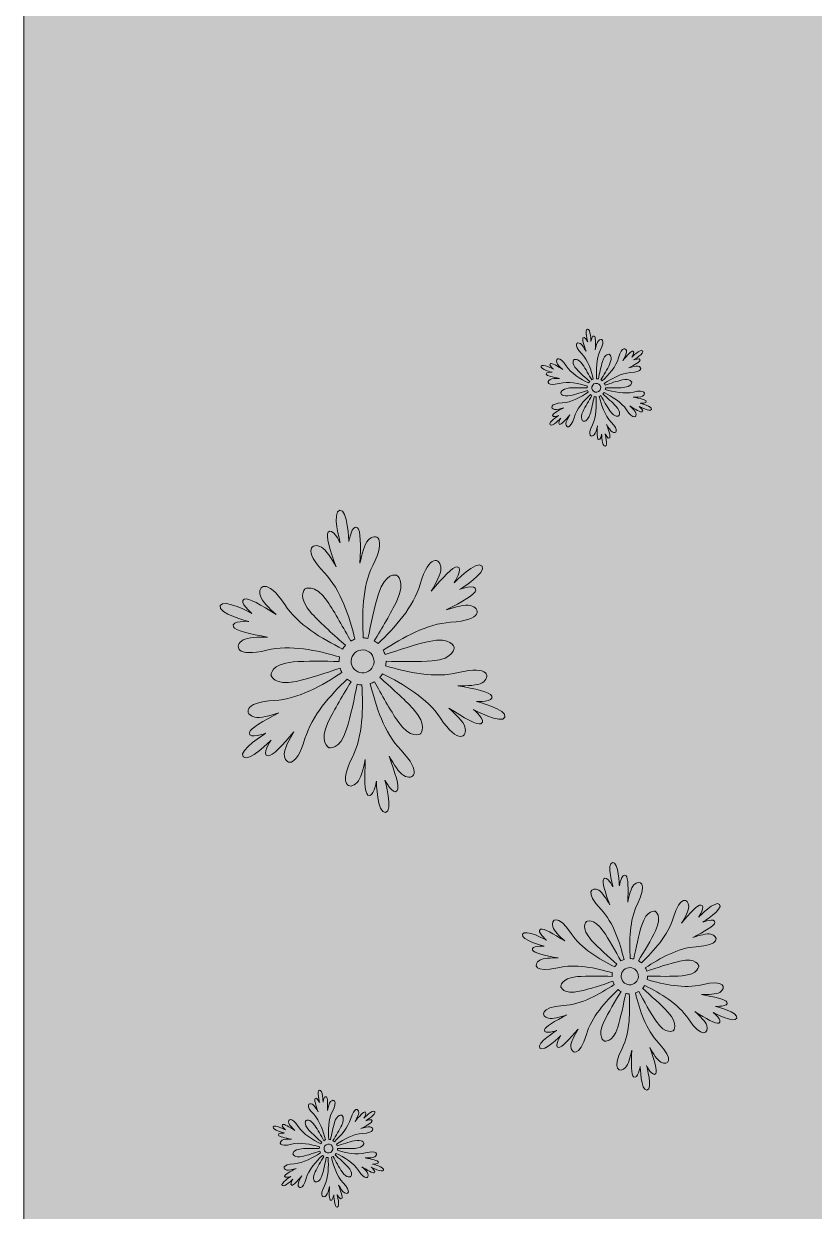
# Model space of a CAD drawing. Header units: millimetres. Extents: x 29 to 185, y -116 to -16.
# Drawn here: x 116.88 to 138.52, y -76.27 to -43.75 of the extents above; entities that cross this region are included whole.
import ezdxf

# ---------------------------------------------------------------- set-up
doc = ezdxf.new("R2010")
doc.units = ezdxf.units.MM
doc.header["$MEASUREMENT"] = 0
doc.layers.add('engraving', color=7, linetype='Continuous')
doc.layers.add('Layer 1', color=7, linetype='Continuous')

msp = doc.modelspace()

# ---------------------------------------------------------------- hatches: boundary and pattern name
at = {"layer": 'Layer 1'}
h = msp.add_hatch(color=2, dxfattribs=at)
h.dxf.hatch_style = 2
edge = h.paths.add_edge_path()
edge.add_spline(control_points=[(184.995, -30.63), (184.995, -30.63), (159.253, -30.63), (159.253, -30.63), (159.253, -30.63), (156.598, -30.558), (156.598, -30.558), (155.932, -28.837), (154.323, -27.578), (152.409, -27.432), (153.914, -26.317), (154.893, -24.534), (154.893, -22.517), (154.893, -19.136), (152.153, -16.396), (148.773, -16.396), (145.392, -16.396), (142.652, -19.136), (142.652, -22.517), (142.652, -24.534), (143.632, -26.317), (145.137, -27.432), (143.223, -27.578), (141.614, -28.837), (140.947, -30.558), (140.947, -30.558), (137.059, -30.63), (137.059, -30.63), (137.059, -30.63), (116.876, -30.63), (116.876, -30.63), (116.876, -30.63), (116.876, -115.779), (116.876, -115.779), (116.876, -115.779), (141.541, -115.779), (141.541, -115.779), (141.541, -115.779), (141.541, -85.477), (141.541, -85.477), (141.541, -85.477), (157.161, -115.779), (157.161, -115.779), (157.161, -115.779), (184.995, -115.779), (184.995, -115.779), (184.995, -115.779), (163.033, -73.145), (163.033, -73.145), (163.033, -73.145), (184.995, -30.63), (184.995, -30.63)], knot_values=[0, 0, 0, 0, 1, 1, 1, 2, 2, 2, 3, 3, 3, 4, 4, 4, 5, 5, 5, 6, 6, 6, 7, 7, 7, 8, 8, 8, 9, 9, 9, 10, 10, 10, 11, 11, 11, 12, 12, 12, 13, 13, 13, 14, 14, 14, 15, 15, 15, 16, 16, 16, 17, 17, 17, 17], degree=3, periodic=1)
edge = h.paths.add_edge_path()
edge.add_spline(control_points=[(144.965, -22.517), (144.965, -20.417), (146.673, -18.709), (148.773, -18.709), (150.872, -18.709), (152.58, -20.417), (152.58, -22.517), (152.58, -24.616), (150.872, -26.324), (148.773, -26.324), (146.673, -26.324), (144.965, -24.616), (144.965, -22.517)], knot_values=[0, 0, 0, 0, 1, 1, 1, 2, 2, 2, 3, 3, 3, 4, 4, 4, 4], degree=3, periodic=1)
h.paths.add_polyline_path([(141.541, -35.49), (154.655, -35.49), (141.541, -60.931)])

# ---------------------------------------------------------------- linework, layer by layer
at = {"layer": 'engraving', "lineweight": 0}
for points, knots in [([(133.76, -54.145), (133.76, -54.145), (133.951, -54.155), (133.923, -54.088), (133.905, -54.046), (133.746, -54.011), (133.563, -53.979), (133.662, -53.98), (133.771, -53.977), (133.82, -53.948), (133.918, -53.89), (133.899, -53.757), (133.568, -53.84), (133.323, -53.901), (133.033, -53.836), (132.798, -53.768), (132.801, -53.752), (132.802, -53.735), (132.802, -53.719), (132.95, -53.723), (133.153, -53.726), (133.29, -53.715), (133.529, -53.696), (133.524, -53.574), (133.524, -53.574), (133.524, -53.574), (133.493, -53.456), (133.259, -53.508), (133.125, -53.538), (132.932, -53.601), (132.792, -53.649), (132.787, -53.633), (132.781, -53.618), (132.773, -53.603), (132.977, -53.468), (133.235, -53.321), (133.487, -53.307), (133.828, -53.288), (133.807, -53.155), (133.696, -53.129), (133.641, -53.116), (133.535, -53.145), (133.441, -53.176), (133.607, -53.09), (133.748, -53.009), (133.753, -52.964), (133.76, -52.893), (133.581, -52.958), (133.581, -52.958), (133.581, -52.958), (133.875, -52.778), (133.82, -52.71), (133.765, -52.641), (133.524, -52.887), (133.524, -52.887), (133.524, -52.887), (133.628, -52.727), (133.557, -52.718), (133.512, -52.713), (133.402, -52.833), (133.282, -52.976), (133.332, -52.89), (133.384, -52.794), (133.384, -52.737), (133.382, -52.624), (133.258, -52.574), (133.164, -52.902), (133.094, -53.144), (132.893, -53.363), (132.717, -53.533), (132.704, -53.522), (132.69, -53.512), (132.676, -53.504), (132.754, -53.378), (132.857, -53.204), (132.917, -53.08), (133.02, -52.864), (132.912, -52.806), (132.912, -52.806), (132.912, -52.806), (132.793, -52.775), (132.722, -53.003), (132.681, -53.135), (132.639, -53.333), (132.61, -53.478), (132.594, -53.474), (132.578, -53.472), (132.561, -53.472), (132.547, -53.227), (132.548, -52.93), (132.661, -52.705), (132.815, -52.4), (132.69, -52.353), (132.612, -52.435), (132.573, -52.476), (132.546, -52.582), (132.525, -52.679), (132.534, -52.493), (132.535, -52.33), (132.498, -52.304), (132.439, -52.262), (132.407, -52.45), (132.407, -52.45), (132.407, -52.45), (132.398, -52.105), (132.311, -52.118), (132.224, -52.132), (132.317, -52.463), (132.317, -52.463), (132.317, -52.463), (132.23, -52.293), (132.187, -52.351), (132.16, -52.387), (132.209, -52.542), (132.272, -52.718), (132.224, -52.631), (132.166, -52.538), (132.117, -52.51), (132.018, -52.454), (131.912, -52.537), (132.15, -52.783), (132.325, -52.964), (132.413, -53.248), (132.472, -53.485), (132.457, -53.49), (132.442, -53.497), (132.427, -53.506), (132.357, -53.376), (132.258, -53.199), (132.18, -53.085), (132.044, -52.888), (131.941, -52.953), (131.941, -52.953), (131.941, -52.953), (131.854, -53.04), (132.017, -53.216), (132.11, -53.317), (132.261, -53.453), (132.372, -53.55), (132.36, -53.562), (132.35, -53.576), (132.342, -53.59), (132.123, -53.48), (131.866, -53.33), (131.728, -53.119), (131.541, -52.834), (131.437, -52.918), (131.469, -53.027), (131.485, -53.082), (131.564, -53.158), (131.637, -53.225), (131.48, -53.124), (131.34, -53.041), (131.298, -53.06), (131.233, -53.09), (131.379, -53.212), (131.379, -53.212), (131.379, -53.212), (131.076, -53.048), (131.044, -53.13), (131.012, -53.212), (131.346, -53.297), (131.346, -53.297), (131.346, -53.297), (131.156, -53.287), (131.184, -53.353), (131.201, -53.395), (131.36, -53.43), (131.544, -53.463), (131.445, -53.462), (131.336, -53.464), (131.287, -53.493), (131.189, -53.552), (131.208, -53.684), (131.539, -53.601), (131.784, -53.54), (132.074, -53.605), (132.309, -53.673), (132.306, -53.689), (132.304, -53.706), (132.304, -53.723), (132.156, -53.718), (131.954, -53.716), (131.816, -53.726), (131.578, -53.745), (131.582, -53.868), (131.582, -53.868), (131.582, -53.868), (131.614, -53.986), (131.848, -53.933), (131.982, -53.903), (132.175, -53.84), (132.315, -53.793), (132.319, -53.808), (132.326, -53.824), (132.334, -53.839), (132.129, -53.973), (131.872, -54.121), (131.62, -54.135), (131.279, -54.154), (131.3, -54.286), (131.411, -54.313), (131.466, -54.326), (131.571, -54.297), (131.666, -54.266), (131.5, -54.351), (131.358, -54.432), (131.354, -54.477), (131.347, -54.549), (131.526, -54.483), (131.526, -54.483), (131.526, -54.483), (131.232, -54.663), (131.287, -54.732), (131.342, -54.801), (131.583, -54.554), (131.583, -54.554), (131.583, -54.554), (131.479, -54.714), (131.55, -54.723), (131.595, -54.729), (131.705, -54.609), (131.825, -54.466), (131.775, -54.551), (131.723, -54.647), (131.723, -54.704), (131.725, -54.818), (131.849, -54.868), (131.943, -54.54), (132.012, -54.297), (132.213, -54.078), (132.39, -53.908), (132.403, -53.92), (132.416, -53.929), (132.43, -53.937), (132.353, -54.064), (132.249, -54.238), (132.19, -54.362), (132.087, -54.578), (132.195, -54.635), (132.195, -54.635), (132.195, -54.635), (132.314, -54.667), (132.384, -54.438), (132.425, -54.307), (132.467, -54.109), (132.496, -53.963), (132.512, -53.967), (132.529, -53.969), (132.546, -53.97), (132.56, -54.214), (132.559, -54.511), (132.445, -54.736), (132.291, -55.041), (132.417, -55.089), (132.495, -55.006), (132.534, -54.965), (132.561, -54.859), (132.582, -54.762), (132.573, -54.948), (132.572, -55.111), (132.609, -55.138), (132.667, -55.18), (132.7, -54.992), (132.7, -54.992), (132.7, -54.992), (132.709, -55.336), (132.796, -55.323), (132.883, -55.31), (132.79, -54.978), (132.79, -54.978), (132.79, -54.978), (132.876, -55.148), (132.92, -55.091), (132.947, -55.055), (132.898, -54.899), (132.834, -54.724), (132.883, -54.81), (132.94, -54.904), (132.99, -54.931), (133.089, -54.987), (133.194, -54.904), (132.957, -54.659), (132.782, -54.477), (132.693, -54.194), (132.634, -53.956), (132.65, -53.951), (132.665, -53.944), (132.68, -53.936), (132.75, -54.066), (132.849, -54.243), (132.927, -54.356), (133.062, -54.553), (133.166, -54.488), (133.166, -54.488), (133.166, -54.488), (133.253, -54.402), (133.09, -54.225), (132.997, -54.125), (132.846, -53.989), (132.735, -53.891), (132.746, -53.879), (132.757, -53.866), (132.765, -53.852), (132.984, -53.962), (133.241, -54.111), (133.379, -54.322), (133.566, -54.608), (133.67, -54.523), (133.637, -54.414), (133.621, -54.36), (133.543, -54.283), (133.469, -54.217), (133.626, -54.317), (133.767, -54.4), (133.808, -54.382), (133.874, -54.352), (133.727, -54.23), (133.727, -54.23), (133.727, -54.23), (134.03, -54.394), (134.062, -54.312), (134.094, -54.23), (133.76, -54.145), (133.76, -54.145)], [0, 0, 0, 0, 1, 1, 1, 2, 2, 2, 3, 3, 3, 4, 4, 4, 5, 5, 5, 6, 6, 6, 7, 7, 7, 8, 8, 8, 9, 9, 9, 10, 10, 10, 11, 11, 11, 12, 12, 12, 13, 13, 13, 14, 14, 14, 15, 15, 15, 16, 16, 16, 17, 17, 17, 18, 18, 18, 19, 19, 19, 20, 20, 20, 21, 21, 21, 22, 22, 22, 23, 23, 23, 24, 24, 24, 25, 25, 25, 26, 26, 26, 27, 27, 27, 28, 28, 28, 29, 29, 29, 30, 30, 30, 31, 31, 31, 32, 32, 32, 33, 33, 33, 34, 34, 34, 35, 35, 35, 36, 36, 36, 37, 37, 37, 38, 38, 38, 39, 39, 39, 40, 40, 40, 41, 41, 41, 42, 42, 42, 43, 43, 43, 44, 44, 44, 45, 45, 45, 46, 46, 46, 47, 47, 47, 48, 48, 48, 49, 49, 49, 50, 50, 50, 51, 51, 51, 52, 52, 52, 53, 53, 53, 54, 54, 54, 55, 55, 55, 56, 56, 56, 57, 57, 57, 58, 58, 58, 59, 59, 59, 60, 60, 60, 61, 61, 61, 62, 62, 62, 63, 63, 63, 64, 64, 64, 65, 65, 65, 66, 66, 66, 67, 67, 67, 68, 68, 68, 69, 69, 69, 70, 70, 70, 71, 71, 71, 72, 72, 72, 73, 73, 73, 74, 74, 74, 75, 75, 75, 76, 76, 76, 77, 77, 77, 78, 78, 78, 79, 79, 79, 80, 80, 80, 81, 81, 81, 82, 82, 82, 83, 83, 83, 84, 84, 84, 85, 85, 85, 86, 86, 86, 87, 87, 87, 88, 88, 88, 89, 89, 89, 90, 90, 90, 91, 91, 91, 92, 92, 92, 93, 93, 93, 94, 94, 94, 95, 95, 95, 96, 96, 96, 97, 97, 97, 98, 98, 98, 99, 99, 99, 100, 100, 100, 101, 101, 101, 102, 102, 102, 103, 103, 103, 104, 104, 104, 105, 105, 105, 106, 106, 106, 107, 107, 107, 108, 108, 108, 108]), ([(132.572, -53.841), (132.505, -53.851), (132.443, -53.805), (132.433, -53.739), (132.423, -53.673), (132.469, -53.611), (132.535, -53.601), (132.601, -53.591), (132.663, -53.636), (132.673, -53.703), (132.683, -53.769), (132.638, -53.831), (132.572, -53.841)], [0, 0, 0, 0, 1, 1, 1, 2, 2, 2, 3, 3, 3, 4, 4, 4, 4]), ([(129.272, -62.308), (129.272, -62.308), (129.764, -62.333), (129.692, -62.162), (129.646, -62.054), (129.235, -61.963), (128.761, -61.88), (129.018, -61.882), (129.3, -61.875), (129.426, -61.799), (129.678, -61.65), (129.629, -61.307), (128.774, -61.52), (128.142, -61.678), (127.393, -61.511), (126.785, -61.335), (126.794, -61.293), (126.797, -61.25), (126.797, -61.208), (127.18, -61.218), (127.704, -61.225), (128.058, -61.197), (128.674, -61.149), (128.662, -60.833), (128.662, -60.833), (128.662, -60.833), (128.58, -60.528), (127.977, -60.664), (127.63, -60.742), (127.132, -60.903), (126.77, -61.028), (126.758, -60.987), (126.741, -60.947), (126.721, -60.908), (127.249, -60.561), (127.916, -60.179), (128.565, -60.143), (129.446, -60.094), (129.391, -59.752), (129.106, -59.684), (128.963, -59.65), (128.69, -59.726), (128.447, -59.805), (128.875, -59.583), (129.241, -59.375), (129.253, -59.259), (129.271, -59.074), (128.808, -59.244), (128.808, -59.244), (128.808, -59.244), (129.567, -58.778), (129.425, -58.601), (129.284, -58.424), (128.662, -59.06), (128.662, -59.06), (128.662, -59.06), (128.929, -58.647), (128.745, -58.624), (128.629, -58.609), (128.345, -58.92), (128.035, -59.288), (128.166, -59.068), (128.3, -58.82), (128.298, -58.673), (128.295, -58.379), (127.973, -58.251), (127.73, -59.098), (127.551, -59.724), (127.032, -60.289), (126.577, -60.727), (126.544, -60.699), (126.508, -60.674), (126.472, -60.653), (126.672, -60.328), (126.939, -59.877), (127.093, -59.557), (127.359, -58.999), (127.079, -58.851), (127.079, -58.851), (127.079, -58.851), (126.774, -58.769), (126.59, -59.36), (126.485, -59.699), (126.375, -60.212), (126.302, -60.587), (126.259, -60.576), (126.217, -60.571), (126.174, -60.57), (126.137, -59.939), (126.14, -59.171), (126.434, -58.589), (126.831, -57.803), (126.508, -57.679), (126.306, -57.892), (126.205, -57.998), (126.135, -58.273), (126.081, -58.523), (126.104, -58.042), (126.106, -57.621), (126.012, -57.553), (125.86, -57.444), (125.776, -57.93), (125.776, -57.93), (125.776, -57.93), (125.752, -57.04), (125.528, -57.074), (125.303, -57.108), (125.544, -57.965), (125.544, -57.965), (125.544, -57.965), (125.32, -57.526), (125.207, -57.674), (125.137, -57.767), (125.265, -58.169), (125.429, -58.622), (125.303, -58.399), (125.155, -58.157), (125.027, -58.086), (124.771, -57.942), (124.498, -58.156), (125.111, -58.79), (125.564, -59.258), (125.793, -59.991), (125.945, -60.605), (125.905, -60.618), (125.866, -60.636), (125.828, -60.658), (125.646, -60.322), (125.391, -59.865), (125.189, -59.572), (124.84, -59.062), (124.572, -59.23), (124.572, -59.23), (124.572, -59.23), (124.348, -59.455), (124.768, -59.909), (125.009, -60.169), (125.398, -60.521), (125.685, -60.772), (125.656, -60.804), (125.63, -60.838), (125.607, -60.874), (125.042, -60.59), (124.379, -60.204), (124.022, -59.659), (123.54, -58.922), (123.271, -59.139), (123.355, -59.421), (123.396, -59.562), (123.598, -59.759), (123.788, -59.931), (123.383, -59.671), (123.02, -59.458), (122.913, -59.507), (122.743, -59.583), (123.123, -59.899), (123.123, -59.899), (123.123, -59.899), (122.34, -59.475), (122.257, -59.686), (122.175, -59.898), (123.036, -60.117), (123.036, -60.117), (123.036, -60.117), (122.545, -60.092), (122.617, -60.263), (122.662, -60.371), (123.074, -60.462), (123.548, -60.546), (123.291, -60.543), (123.009, -60.551), (122.883, -60.626), (122.63, -60.776), (122.68, -61.118), (123.535, -60.905), (124.166, -60.747), (124.916, -60.914), (125.523, -61.09), (125.515, -61.132), (125.51, -61.175), (125.511, -61.218), (125.129, -61.207), (124.605, -61.2), (124.251, -61.228), (123.635, -61.276), (123.646, -61.592), (123.646, -61.592), (123.646, -61.592), (123.729, -61.898), (124.332, -61.761), (124.678, -61.683), (125.177, -61.522), (125.538, -61.398), (125.55, -61.439), (125.567, -61.479), (125.587, -61.518), (125.059, -61.864), (124.393, -62.246), (123.743, -62.282), (122.863, -62.331), (122.918, -62.673), (123.203, -62.741), (123.346, -62.776), (123.618, -62.7), (123.862, -62.621), (123.434, -62.842), (123.067, -63.05), (123.056, -63.166), (123.038, -63.351), (123.5, -63.181), (123.5, -63.181), (123.5, -63.181), (122.742, -63.647), (122.884, -63.825), (123.025, -64.002), (123.647, -63.366), (123.647, -63.366), (123.647, -63.366), (123.378, -63.778), (123.563, -63.802), (123.679, -63.816), (123.964, -63.506), (124.274, -63.137), (124.143, -63.357), (124.009, -63.606), (124.01, -63.752), (124.014, -64.046), (124.335, -64.175), (124.577, -63.328), (124.757, -62.701), (125.276, -62.136), (125.732, -61.698), (125.765, -61.727), (125.8, -61.751), (125.837, -61.772), (125.636, -62.098), (125.369, -62.548), (125.216, -62.868), (124.95, -63.427), (125.229, -63.574), (125.229, -63.574), (125.229, -63.574), (125.535, -63.656), (125.718, -63.065), (125.824, -62.726), (125.933, -62.214), (126.007, -61.839), (126.048, -61.849), (126.092, -61.854), (126.135, -61.856), (126.171, -62.486), (126.169, -63.254), (125.875, -63.835), (125.477, -64.622), (125.801, -64.746), (126.003, -64.533), (126.104, -64.427), (126.174, -64.152), (126.228, -63.902), (126.205, -64.383), (126.202, -64.804), (126.297, -64.872), (126.448, -64.981), (126.532, -64.496), (126.532, -64.496), (126.532, -64.496), (126.556, -65.385), (126.78, -65.351), (127.005, -65.317), (126.765, -64.461), (126.765, -64.461), (126.765, -64.461), (126.989, -64.899), (127.101, -64.75), (127.172, -64.657), (127.044, -64.257), (126.88, -63.804), (127.006, -64.026), (127.154, -64.268), (127.282, -64.339), (127.538, -64.484), (127.81, -64.269), (127.197, -63.635), (126.745, -63.167), (126.515, -62.434), (126.364, -61.821), (126.403, -61.807), (126.443, -61.789), (126.48, -61.768), (126.662, -62.104), (126.918, -62.56), (127.119, -62.853), (127.469, -63.363), (127.737, -63.195), (127.737, -63.195), (127.737, -63.195), (127.96, -62.971), (127.541, -62.516), (127.3, -62.255), (126.91, -61.905), (126.623, -61.653), (126.653, -61.622), (126.679, -61.588), (126.701, -61.551), (127.266, -61.835), (127.93, -62.221), (128.286, -62.766), (128.769, -63.504), (129.037, -63.286), (128.954, -63.004), (128.912, -62.864), (128.71, -62.666), (128.52, -62.494), (128.925, -62.754), (129.289, -62.967), (129.396, -62.919), (129.565, -62.842), (129.186, -62.527), (129.186, -62.527), (129.186, -62.527), (129.969, -62.951), (130.052, -62.74), (130.134, -62.528), (129.272, -62.308), (129.272, -62.308)], [0, 0, 0, 0, 1, 1, 1, 2, 2, 2, 3, 3, 3, 4, 4, 4, 5, 5, 5, 6, 6, 6, 7, 7, 7, 8, 8, 8, 9, 9, 9, 10, 10, 10, 11, 11, 11, 12, 12, 12, 13, 13, 13, 14, 14, 14, 15, 15, 15, 16, 16, 16, 17, 17, 17, 18, 18, 18, 19, 19, 19, 20, 20, 20, 21, 21, 21, 22, 22, 22, 23, 23, 23, 24, 24, 24, 25, 25, 25, 26, 26, 26, 27, 27, 27, 28, 28, 28, 29, 29, 29, 30, 30, 30, 31, 31, 31, 32, 32, 32, 33, 33, 33, 34, 34, 34, 35, 35, 35, 36, 36, 36, 37, 37, 37, 38, 38, 38, 39, 39, 39, 40, 40, 40, 41, 41, 41, 42, 42, 42, 43, 43, 43, 44, 44, 44, 45, 45, 45, 46, 46, 46, 47, 47, 47, 48, 48, 48, 49, 49, 49, 50, 50, 50, 51, 51, 51, 52, 52, 52, 53, 53, 53, 54, 54, 54, 55, 55, 55, 56, 56, 56, 57, 57, 57, 58, 58, 58, 59, 59, 59, 60, 60, 60, 61, 61, 61, 62, 62, 62, 63, 63, 63, 64, 64, 64, 65, 65, 65, 66, 66, 66, 67, 67, 67, 68, 68, 68, 69, 69, 69, 70, 70, 70, 71, 71, 71, 72, 72, 72, 73, 73, 73, 74, 74, 74, 75, 75, 75, 76, 76, 76, 77, 77, 77, 78, 78, 78, 79, 79, 79, 80, 80, 80, 81, 81, 81, 82, 82, 82, 83, 83, 83, 84, 84, 84, 85, 85, 85, 86, 86, 86, 87, 87, 87, 88, 88, 88, 89, 89, 89, 90, 90, 90, 91, 91, 91, 92, 92, 92, 93, 93, 93, 94, 94, 94, 95, 95, 95, 96, 96, 96, 97, 97, 97, 98, 98, 98, 99, 99, 99, 100, 100, 100, 101, 101, 101, 102, 102, 102, 103, 103, 103, 104, 104, 104, 105, 105, 105, 106, 106, 106, 107, 107, 107, 108, 108, 108, 108]), ([(126.201, -61.522), (126.03, -61.548), (125.871, -61.43), (125.845, -61.259), (125.819, -61.088), (125.937, -60.929), (126.108, -60.903), (126.278, -60.877), (126.438, -60.995), (126.464, -61.166), (126.49, -61.337), (126.372, -61.496), (126.201, -61.522)], [0, 0, 0, 0, 1, 1, 1, 2, 2, 2, 3, 3, 3, 4, 4, 4, 4]), ([(135.816, -70.657), (135.816, -70.657), (136.187, -70.676), (136.132, -70.547), (136.098, -70.466), (135.788, -70.398), (135.431, -70.335), (135.625, -70.337), (135.837, -70.331), (135.932, -70.274), (136.122, -70.162), (136.085, -69.903), (135.441, -70.064), (134.966, -70.183), (134.402, -70.057), (133.944, -69.925), (133.95, -69.893), (133.953, -69.861), (133.953, -69.829), (134.241, -69.837), (134.635, -69.842), (134.902, -69.821), (135.366, -69.785), (135.357, -69.547), (135.357, -69.547), (135.357, -69.547), (135.295, -69.317), (134.841, -69.419), (134.58, -69.478), (134.205, -69.6), (133.933, -69.693), (133.924, -69.662), (133.911, -69.632), (133.895, -69.603), (134.293, -69.342), (134.795, -69.055), (135.284, -69.027), (135.947, -68.99), (135.906, -68.733), (135.691, -68.681), (135.583, -68.656), (135.378, -68.713), (135.195, -68.773), (135.517, -68.606), (135.792, -68.449), (135.801, -68.362), (135.815, -68.222), (135.467, -68.35), (135.467, -68.35), (135.467, -68.35), (136.038, -68), (135.931, -67.867), (135.825, -67.733), (135.357, -68.212), (135.357, -68.212), (135.357, -68.212), (135.558, -67.901), (135.42, -67.883), (135.332, -67.872), (135.118, -68.107), (134.885, -68.384), (134.983, -68.218), (135.085, -68.031), (135.083, -67.92), (135.08, -67.699), (134.839, -67.603), (134.656, -68.24), (134.521, -68.711), (134.13, -69.137), (133.787, -69.467), (133.762, -69.446), (133.736, -69.427), (133.708, -69.411), (133.859, -69.166), (134.06, -68.827), (134.176, -68.586), (134.376, -68.166), (134.166, -68.054), (134.166, -68.054), (134.166, -68.054), (133.935, -67.993), (133.797, -68.438), (133.718, -68.693), (133.636, -69.079), (133.58, -69.361), (133.548, -69.353), (133.516, -69.349), (133.484, -69.349), (133.456, -68.873), (133.458, -68.295), (133.679, -67.858), (133.978, -67.265), (133.735, -67.173), (133.583, -67.333), (133.507, -67.413), (133.454, -67.619), (133.414, -67.808), (133.431, -67.446), (133.433, -67.128), (133.362, -67.077), (133.248, -66.996), (133.185, -67.361), (133.185, -67.361), (133.185, -67.361), (133.166, -66.692), (132.997, -66.717), (132.828, -66.743), (133.01, -67.388), (133.01, -67.388), (133.01, -67.388), (132.841, -67.057), (132.756, -67.169), (132.703, -67.239), (132.799, -67.541), (132.923, -67.882), (132.828, -67.714), (132.717, -67.532), (132.621, -67.479), (132.428, -67.371), (132.222, -67.531), (132.684, -68.008), (133.025, -68.361), (133.197, -68.913), (133.312, -69.375), (133.281, -69.385), (133.252, -69.398), (133.224, -69.415), (133.087, -69.162), (132.894, -68.818), (132.743, -68.597), (132.48, -68.214), (132.278, -68.34), (132.278, -68.34), (132.278, -68.34), (132.11, -68.509), (132.426, -68.851), (132.607, -69.047), (132.9, -69.312), (133.116, -69.5), (133.094, -69.525), (133.074, -69.551), (133.057, -69.578), (132.632, -69.364), (132.132, -69.073), (131.864, -68.663), (131.501, -68.108), (131.299, -68.272), (131.362, -68.484), (131.393, -68.59), (131.545, -68.738), (131.688, -68.868), (131.383, -68.672), (131.109, -68.512), (131.029, -68.548), (130.901, -68.606), (131.187, -68.843), (131.187, -68.843), (131.187, -68.843), (130.598, -68.524), (130.535, -68.683), (130.473, -68.843), (131.122, -69.008), (131.122, -69.008), (131.122, -69.008), (130.752, -68.989), (130.806, -69.118), (130.84, -69.199), (131.15, -69.267), (131.507, -69.331), (131.314, -69.329), (131.101, -69.334), (131.006, -69.391), (130.816, -69.504), (130.853, -69.761), (131.497, -69.601), (131.973, -69.482), (132.537, -69.608), (132.994, -69.74), (132.988, -69.771), (132.984, -69.804), (132.985, -69.837), (132.697, -69.828), (132.303, -69.823), (132.036, -69.844), (131.572, -69.88), (131.581, -70.118), (131.581, -70.118), (131.581, -70.118), (131.643, -70.348), (132.097, -70.246), (132.358, -70.187), (132.733, -70.065), (133.005, -69.972), (133.015, -70.003), (133.027, -70.033), (133.042, -70.062), (132.645, -70.323), (132.143, -70.611), (131.654, -70.637), (130.991, -70.674), (131.033, -70.932), (131.247, -70.983), (131.355, -71.009), (131.56, -70.952), (131.744, -70.893), (131.421, -71.059), (131.145, -71.215), (131.137, -71.303), (131.123, -71.442), (131.471, -71.315), (131.471, -71.315), (131.471, -71.315), (130.9, -71.665), (131.007, -71.799), (131.114, -71.932), (131.582, -71.453), (131.582, -71.453), (131.582, -71.453), (131.379, -71.764), (131.519, -71.782), (131.606, -71.792), (131.82, -71.559), (132.053, -71.281), (131.955, -71.447), (131.854, -71.634), (131.855, -71.744), (131.858, -71.965), (132.1, -72.063), (132.282, -71.425), (132.417, -70.953), (132.808, -70.527), (133.151, -70.198), (133.176, -70.22), (133.203, -70.238), (133.23, -70.254), (133.079, -70.499), (132.878, -70.837), (132.763, -71.079), (132.562, -71.499), (132.773, -71.61), (132.773, -71.61), (132.773, -71.61), (133.003, -71.671), (133.141, -71.227), (133.22, -70.972), (133.302, -70.586), (133.358, -70.304), (133.389, -70.311), (133.422, -70.315), (133.454, -70.317), (133.482, -70.791), (133.48, -71.369), (133.259, -71.807), (132.959, -72.399), (133.203, -72.493), (133.355, -72.332), (133.431, -72.252), (133.484, -72.045), (133.524, -71.857), (133.508, -72.22), (133.505, -72.536), (133.576, -72.587), (133.691, -72.669), (133.754, -72.304), (133.754, -72.304), (133.754, -72.304), (133.771, -72.973), (133.94, -72.948), (134.109, -72.922), (133.929, -72.278), (133.929, -72.278), (133.929, -72.278), (134.097, -72.608), (134.182, -72.496), (134.235, -72.426), (134.139, -72.124), (134.016, -71.783), (134.11, -71.951), (134.222, -72.132), (134.318, -72.186), (134.511, -72.295), (134.715, -72.133), (134.254, -71.656), (133.914, -71.304), (133.74, -70.752), (133.627, -70.291), (133.656, -70.28), (133.686, -70.266), (133.715, -70.25), (133.851, -70.503), (134.044, -70.847), (134.195, -71.067), (134.459, -71.451), (134.66, -71.324), (134.66, -71.324), (134.66, -71.324), (134.829, -71.156), (134.513, -70.814), (134.331, -70.618), (134.038, -70.354), (133.822, -70.164), (133.844, -70.141), (133.864, -70.115), (133.881, -70.087), (134.306, -70.301), (134.806, -70.592), (135.074, -71.002), (135.437, -71.557), (135.639, -71.393), (135.577, -71.181), (135.545, -71.075), (135.393, -70.926), (135.25, -70.797), (135.555, -70.992), (135.829, -71.153), (135.909, -71.117), (136.036, -71.059), (135.752, -70.822), (135.752, -70.822), (135.752, -70.822), (136.341, -71.141), (136.403, -70.982), (136.465, -70.823), (135.816, -70.657), (135.816, -70.657)], [0, 0, 0, 0, 1, 1, 1, 2, 2, 2, 3, 3, 3, 4, 4, 4, 5, 5, 5, 6, 6, 6, 7, 7, 7, 8, 8, 8, 9, 9, 9, 10, 10, 10, 11, 11, 11, 12, 12, 12, 13, 13, 13, 14, 14, 14, 15, 15, 15, 16, 16, 16, 17, 17, 17, 18, 18, 18, 19, 19, 19, 20, 20, 20, 21, 21, 21, 22, 22, 22, 23, 23, 23, 24, 24, 24, 25, 25, 25, 26, 26, 26, 27, 27, 27, 28, 28, 28, 29, 29, 29, 30, 30, 30, 31, 31, 31, 32, 32, 32, 33, 33, 33, 34, 34, 34, 35, 35, 35, 36, 36, 36, 37, 37, 37, 38, 38, 38, 39, 39, 39, 40, 40, 40, 41, 41, 41, 42, 42, 42, 43, 43, 43, 44, 44, 44, 45, 45, 45, 46, 46, 46, 47, 47, 47, 48, 48, 48, 49, 49, 49, 50, 50, 50, 51, 51, 51, 52, 52, 52, 53, 53, 53, 54, 54, 54, 55, 55, 55, 56, 56, 56, 57, 57, 57, 58, 58, 58, 59, 59, 59, 60, 60, 60, 61, 61, 61, 62, 62, 62, 63, 63, 63, 64, 64, 64, 65, 65, 65, 66, 66, 66, 67, 67, 67, 68, 68, 68, 69, 69, 69, 70, 70, 70, 71, 71, 71, 72, 72, 72, 73, 73, 73, 74, 74, 74, 75, 75, 75, 76, 76, 76, 77, 77, 77, 78, 78, 78, 79, 79, 79, 80, 80, 80, 81, 81, 81, 82, 82, 82, 83, 83, 83, 84, 84, 84, 85, 85, 85, 86, 86, 86, 87, 87, 87, 88, 88, 88, 89, 89, 89, 90, 90, 90, 91, 91, 91, 92, 92, 92, 93, 93, 93, 94, 94, 94, 95, 95, 95, 96, 96, 96, 97, 97, 97, 98, 98, 98, 99, 99, 99, 100, 100, 100, 101, 101, 101, 102, 102, 102, 103, 103, 103, 104, 104, 104, 105, 105, 105, 106, 106, 106, 107, 107, 107, 108, 108, 108, 108]), ([(133.504, -70.065), (133.376, -70.085), (133.256, -69.996), (133.236, -69.868), (133.217, -69.739), (133.305, -69.619), (133.434, -69.599), (133.563, -69.58), (133.683, -69.668), (133.702, -69.797), (133.722, -69.926), (133.633, -70.046), (133.504, -70.065)], [0, 0, 0, 0, 1, 1, 1, 2, 2, 2, 3, 3, 3, 4, 4, 4, 4]), ([(126.425, -74.975), (126.425, -74.975), (126.616, -74.985), (126.588, -74.919), (126.57, -74.877), (126.411, -74.842), (126.228, -74.809), (126.327, -74.81), (126.436, -74.808), (126.485, -74.778), (126.583, -74.72), (126.564, -74.587), (126.233, -74.67), (125.988, -74.731), (125.698, -74.667), (125.463, -74.599), (125.466, -74.582), (125.467, -74.566), (125.467, -74.549), (125.615, -74.553), (125.818, -74.556), (125.955, -74.545), (126.194, -74.527), (126.189, -74.404), (126.189, -74.404), (126.189, -74.404), (126.158, -74.286), (125.924, -74.338), (125.79, -74.369), (125.597, -74.431), (125.457, -74.479), (125.452, -74.464), (125.446, -74.448), (125.438, -74.433), (125.642, -74.299), (125.9, -74.151), (126.152, -74.137), (126.493, -74.118), (126.472, -73.986), (126.361, -73.959), (126.306, -73.946), (126.2, -73.976), (126.106, -74.006), (126.272, -73.92), (126.413, -73.84), (126.418, -73.795), (126.425, -73.723), (126.246, -73.789), (126.246, -73.789), (126.246, -73.789), (126.54, -73.608), (126.485, -73.54), (126.43, -73.471), (126.189, -73.718), (126.189, -73.718), (126.189, -73.718), (126.293, -73.558), (126.222, -73.549), (126.177, -73.543), (126.067, -73.663), (125.947, -73.806), (125.997, -73.721), (126.049, -73.625), (126.049, -73.568), (126.047, -73.454), (125.923, -73.404), (125.829, -73.732), (125.759, -73.975), (125.558, -74.193), (125.382, -74.363), (125.369, -74.352), (125.355, -74.342), (125.341, -74.334), (125.419, -74.209), (125.522, -74.034), (125.582, -73.91), (125.685, -73.694), (125.577, -73.637), (125.577, -73.637), (125.577, -73.637), (125.458, -73.605), (125.387, -73.834), (125.346, -73.965), (125.304, -74.164), (125.275, -74.309), (125.259, -74.305), (125.243, -74.303), (125.226, -74.302), (125.212, -74.058), (125.213, -73.76), (125.326, -73.535), (125.48, -73.231), (125.355, -73.183), (125.277, -73.265), (125.238, -73.306), (125.211, -73.413), (125.19, -73.51), (125.199, -73.324), (125.2, -73.16), (125.163, -73.134), (125.104, -73.092), (125.072, -73.28), (125.072, -73.28), (125.072, -73.28), (125.063, -72.936), (124.976, -72.949), (124.889, -72.962), (124.982, -73.294), (124.982, -73.294), (124.982, -73.294), (124.895, -73.124), (124.852, -73.181), (124.825, -73.217), (124.874, -73.373), (124.937, -73.548), (124.889, -73.462), (124.831, -73.368), (124.782, -73.34), (124.683, -73.285), (124.577, -73.367), (124.815, -73.613), (124.99, -73.794), (125.078, -74.078), (125.137, -74.316), (125.122, -74.321), (125.107, -74.328), (125.092, -74.336), (125.022, -74.206), (124.923, -74.029), (124.845, -73.916), (124.709, -73.718), (124.606, -73.784), (124.606, -73.784), (124.606, -73.784), (124.519, -73.871), (124.682, -74.046), (124.775, -74.147), (124.926, -74.283), (125.037, -74.38), (125.025, -74.393), (125.015, -74.406), (125.007, -74.42), (124.788, -74.31), (124.531, -74.16), (124.393, -73.949), (124.206, -73.664), (124.102, -73.748), (124.134, -73.857), (124.151, -73.912), (124.229, -73.988), (124.302, -74.055), (124.145, -73.954), (124.005, -73.872), (123.963, -73.89), (123.898, -73.92), (124.044, -74.042), (124.044, -74.042), (124.044, -74.042), (123.741, -73.878), (123.709, -73.96), (123.677, -74.042), (124.011, -74.127), (124.011, -74.127), (124.011, -74.127), (123.821, -74.117), (123.849, -74.183), (123.866, -74.225), (124.025, -74.26), (124.209, -74.293), (124.11, -74.292), (124.001, -74.295), (123.952, -74.324), (123.854, -74.382), (123.873, -74.515), (124.204, -74.432), (124.449, -74.371), (124.739, -74.435), (124.974, -74.503), (124.971, -74.52), (124.969, -74.536), (124.969, -74.553), (124.821, -74.549), (124.619, -74.546), (124.481, -74.557), (124.243, -74.576), (124.247, -74.698), (124.247, -74.698), (124.247, -74.698), (124.279, -74.816), (124.513, -74.764), (124.647, -74.733), (124.84, -74.671), (124.98, -74.623), (124.985, -74.639), (124.991, -74.654), (124.999, -74.669), (124.794, -74.803), (124.537, -74.951), (124.285, -74.965), (123.944, -74.984), (123.965, -75.117), (124.076, -75.143), (124.131, -75.156), (124.236, -75.127), (124.331, -75.096), (124.165, -75.182), (124.023, -75.262), (124.019, -75.308), (124.012, -75.379), (124.191, -75.313), (124.191, -75.313), (124.191, -75.313), (123.897, -75.494), (123.952, -75.562), (124.007, -75.631), (124.248, -75.385), (124.248, -75.385), (124.248, -75.385), (124.144, -75.545), (124.215, -75.554), (124.26, -75.559), (124.37, -75.439), (124.49, -75.296), (124.44, -75.381), (124.388, -75.478), (124.388, -75.534), (124.39, -75.648), (124.514, -75.698), (124.608, -75.37), (124.677, -75.128), (124.878, -74.909), (125.055, -74.739), (125.068, -74.75), (125.081, -74.76), (125.095, -74.768), (125.018, -74.894), (124.914, -75.068), (124.855, -75.192), (124.752, -75.408), (124.86, -75.465), (124.86, -75.465), (124.86, -75.465), (124.979, -75.497), (125.049, -75.268), (125.09, -75.137), (125.132, -74.939), (125.161, -74.794), (125.177, -74.797), (125.194, -74.799), (125.211, -74.8), (125.225, -75.044), (125.224, -75.342), (125.11, -75.567), (124.956, -75.871), (125.082, -75.919), (125.16, -75.837), (125.199, -75.796), (125.226, -75.689), (125.247, -75.593), (125.238, -75.779), (125.237, -75.942), (125.274, -75.968), (125.332, -76.01), (125.365, -75.822), (125.365, -75.822), (125.365, -75.822), (125.374, -76.167), (125.461, -76.153), (125.548, -76.14), (125.455, -75.809), (125.455, -75.809), (125.455, -75.809), (125.541, -75.978), (125.585, -75.921), (125.612, -75.885), (125.563, -75.73), (125.499, -75.554), (125.548, -75.641), (125.606, -75.734), (125.655, -75.762), (125.754, -75.818), (125.859, -75.735), (125.622, -75.489), (125.447, -75.308), (125.358, -75.024), (125.299, -74.787), (125.315, -74.781), (125.33, -74.774), (125.345, -74.766), (125.415, -74.896), (125.514, -75.073), (125.592, -75.186), (125.727, -75.384), (125.831, -75.318), (125.831, -75.318), (125.831, -75.318), (125.918, -75.232), (125.755, -75.056), (125.662, -74.955), (125.511, -74.819), (125.4, -74.722), (125.411, -74.71), (125.422, -74.696), (125.43, -74.682), (125.649, -74.792), (125.906, -74.942), (126.044, -75.153), (126.231, -75.438), (126.335, -75.354), (126.302, -75.245), (126.286, -75.19), (126.208, -75.114), (126.134, -75.047), (126.291, -75.148), (126.432, -75.23), (126.473, -75.212), (126.539, -75.182), (126.392, -75.06), (126.392, -75.06), (126.392, -75.06), (126.695, -75.224), (126.727, -75.142), (126.759, -75.06), (126.425, -74.975), (126.425, -74.975)], [0, 0, 0, 0, 1, 1, 1, 2, 2, 2, 3, 3, 3, 4, 4, 4, 5, 5, 5, 6, 6, 6, 7, 7, 7, 8, 8, 8, 9, 9, 9, 10, 10, 10, 11, 11, 11, 12, 12, 12, 13, 13, 13, 14, 14, 14, 15, 15, 15, 16, 16, 16, 17, 17, 17, 18, 18, 18, 19, 19, 19, 20, 20, 20, 21, 21, 21, 22, 22, 22, 23, 23, 23, 24, 24, 24, 25, 25, 25, 26, 26, 26, 27, 27, 27, 28, 28, 28, 29, 29, 29, 30, 30, 30, 31, 31, 31, 32, 32, 32, 33, 33, 33, 34, 34, 34, 35, 35, 35, 36, 36, 36, 37, 37, 37, 38, 38, 38, 39, 39, 39, 40, 40, 40, 41, 41, 41, 42, 42, 42, 43, 43, 43, 44, 44, 44, 45, 45, 45, 46, 46, 46, 47, 47, 47, 48, 48, 48, 49, 49, 49, 50, 50, 50, 51, 51, 51, 52, 52, 52, 53, 53, 53, 54, 54, 54, 55, 55, 55, 56, 56, 56, 57, 57, 57, 58, 58, 58, 59, 59, 59, 60, 60, 60, 61, 61, 61, 62, 62, 62, 63, 63, 63, 64, 64, 64, 65, 65, 65, 66, 66, 66, 67, 67, 67, 68, 68, 68, 69, 69, 69, 70, 70, 70, 71, 71, 71, 72, 72, 72, 73, 73, 73, 74, 74, 74, 75, 75, 75, 76, 76, 76, 77, 77, 77, 78, 78, 78, 79, 79, 79, 80, 80, 80, 81, 81, 81, 82, 82, 82, 83, 83, 83, 84, 84, 84, 85, 85, 85, 86, 86, 86, 87, 87, 87, 88, 88, 88, 89, 89, 89, 90, 90, 90, 91, 91, 91, 92, 92, 92, 93, 93, 93, 94, 94, 94, 95, 95, 95, 96, 96, 96, 97, 97, 97, 98, 98, 98, 99, 99, 99, 100, 100, 100, 101, 101, 101, 102, 102, 102, 103, 103, 103, 104, 104, 104, 105, 105, 105, 106, 106, 106, 107, 107, 107, 108, 108, 108, 108]), ([(125.237, -74.671), (125.17, -74.681), (125.109, -74.635), (125.098, -74.569), (125.088, -74.503), (125.134, -74.441), (125.2, -74.431), (125.266, -74.421), (125.328, -74.467), (125.338, -74.533), (125.348, -74.599), (125.303, -74.661), (125.237, -74.671)], [0, 0, 0, 0, 1, 1, 1, 2, 2, 2, 3, 3, 3, 4, 4, 4, 4])]:
    msp.add_open_spline(points, degree=3, knots=knots, dxfattribs=at)
at = {"layer": 'Layer 1', "lineweight": 0}
msp.add_open_spline([(184.995, -30.63), (184.995, -30.63), (159.253, -30.63), (159.253, -30.63), (159.253, -30.63), (156.598, -30.558), (156.598, -30.558), (155.932, -28.837), (154.323, -27.578), (152.409, -27.432), (153.914, -26.317), (154.893, -24.534), (154.893, -22.517), (154.893, -19.136), (152.153, -16.396), (148.773, -16.396), (145.392, -16.396), (142.652, -19.136), (142.652, -22.517), (142.652, -24.534), (143.632, -26.317), (145.137, -27.432), (143.223, -27.578), (141.614, -28.837), (140.947, -30.558), (140.947, -30.558), (137.059, -30.63), (137.059, -30.63), (137.059, -30.63), (116.876, -30.63), (116.876, -30.63), (116.876, -30.63), (116.876, -115.779), (116.876, -115.779), (116.876, -115.779), (141.541, -115.779), (141.541, -115.779), (141.541, -115.779), (141.541, -85.477), (141.541, -85.477), (141.541, -85.477), (157.161, -115.779), (157.161, -115.779), (157.161, -115.779), (184.995, -115.779), (184.995, -115.779), (184.995, -115.779), (163.033, -73.145), (163.033, -73.145), (163.033, -73.145), (184.995, -30.63), (184.995, -30.63)], degree=3, knots=[0, 0, 0, 0, 1, 1, 1, 2, 2, 2, 3, 3, 3, 4, 4, 4, 5, 5, 5, 6, 6, 6, 7, 7, 7, 8, 8, 8, 9, 9, 9, 10, 10, 10, 11, 11, 11, 12, 12, 12, 13, 13, 13, 14, 14, 14, 15, 15, 15, 16, 16, 16, 17, 17, 17, 17], dxfattribs=at)

doc.saveas('drawing.dxf')
